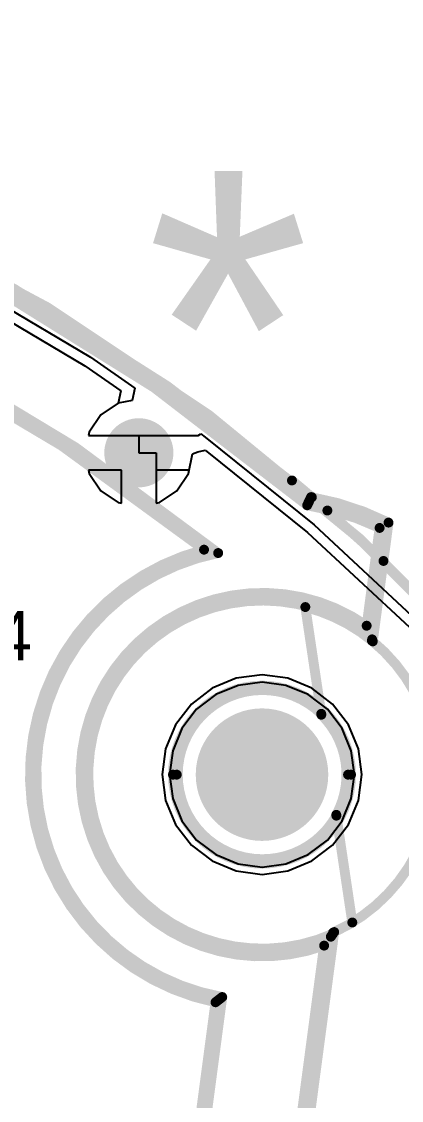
# Model space of a CAD drawing. Header units: millimetres. Extents: x 6 to 417, y 41 to 311.
# Drawn here: x 110.01 to 113.85, y 109.15 to 120.06 of the extents above; entities that cross this region are included whole.
import ezdxf

# ---------------------------------------------------------------- set-up
doc = ezdxf.new("R2010")
doc.units = ezdxf.units.MM
for name, color, linetype in [('BottomLayer', 5, 'Continuous'), ('BottomSolder', 6, 'Continuous'), ('DrillDrawing', 1, 'Continuous'), ('KeepOutLayer', 6, 'Continuous'), ('Mechanical4', 56, 'Continuous'), ('MidLayer1', 16, 'Continuous'), ('MidLayer2', 76, 'Continuous'), ('MultiLayer', 9, 'Continuous'), ('TopLayer', 1, 'Continuous'), ('TopOverlay', 2, 'Continuous'), ('TopSolder', 216, 'Continuous')]:
    doc.layers.add(name, color=color, linetype=linetype)

msp = doc.modelspace()

# ---------------------------------------------------------------- linework, layer by layer
at = {"layer": 'BottomLayer'}
for p, q in [((109.494, 117.387), (110.71, 116.666)), ((110.71, 116.666), (111.158, 116.355)), ((111.158, 116.355), (111.133, 116.23)), ((110.992, 116.202), (110.815, 116.085)), ((111.133, 116.23), (110.992, 116.202)), ((110.815, 116.085), (110.698, 115.908)), ((110.698, 115.908), (110.691, 115.875)), ((110.691, 115.875), (111.801, 115.875)), ((111.801, 115.875), (111.826, 115.891)), ((111.826, 115.891), (111.872, 115.859)), ((111.872, 115.859), (112.973, 114.972)), ((111.025, 115.525), (110.691, 115.525)), ((110.691, 115.525), (110.698, 115.492)), ((110.698, 115.492), (110.815, 115.315)), ((111.025, 115.191), (111.025, 115.525)), ((111.709, 115.525), (111.375, 115.525)), ((111.375, 115.525), (111.375, 115.191)), ((111.585, 115.315), (111.702, 115.492)), ((111.702, 115.492), (111.709, 115.525)), ((110.815, 115.315), (110.992, 115.198)), ((111.408, 115.198), (111.585, 115.315)), ((110.992, 115.198), (111.025, 115.191)), ((111.375, 115.191), (111.408, 115.198)), ((112.973, 114.972), (114.008, 114.008)), ((112.184, 113.419), (111.941, 113.318)), ((112.445, 113.454), (112.184, 113.419)), ((112.706, 113.419), (112.445, 113.454)), ((112.949, 113.318), (112.706, 113.419)), ((111.941, 113.318), (111.732, 113.158)), ((113.158, 113.158), (112.949, 113.318)), ((111.732, 113.158), (111.572, 112.949)), ((113.318, 112.949), (113.158, 113.158)), ((111.572, 112.949), (111.471, 112.706)), ((113.419, 112.706), (113.318, 112.949)), ((111.471, 112.706), (111.436, 112.445)), ((113.454, 112.445), (113.419, 112.706)), ((111.436, 112.445), (111.471, 112.184)), ((113.419, 112.184), (113.454, 112.445)), ((111.471, 112.184), (111.572, 111.941)), ((113.318, 111.941), (113.419, 112.184)), ((111.572, 111.941), (111.732, 111.732)), ((113.158, 111.732), (113.318, 111.941)), ((111.732, 111.732), (111.941, 111.572)), ((112.949, 111.572), (113.158, 111.732)), ((111.941, 111.572), (112.184, 111.471)), ((112.706, 111.471), (112.949, 111.572)), ((112.184, 111.471), (112.445, 111.436)), ((112.445, 111.436), (112.706, 111.471))]:
    msp.add_line(p, q, dxfattribs=at)
for points, const_width in [([(111.06, 115.7, 1), (111.34, 115.7, 1)], 0.279), ([(112.145, 112.445, 1), (112.745, 112.445, 1)], 0.6)]:
    msp.add_lwpolyline(points, format="xyb", close=True, dxfattribs=dict(at, const_width=const_width))
at = {"layer": 'BottomSolder'}
for points, const_width in [([(111.025, 115.7, 1), (111.375, 115.7, 1)], 0.349), ([(112.11, 112.445, 1), (112.78, 112.445, 1)], 0.67)]:
    msp.add_lwpolyline(points, format="xyb", close=True, dxfattribs=dict(at, const_width=const_width))
at = {"layer": 'DrillDrawing', "const_width": 0.1}
for points in [[(119.986, 99, -39.996351), (119.986, 101)], [(119.982, 99, -39.98872), (119.982, 101)]]:
    msp.add_lwpolyline(points, format="xyb", dxfattribs=at)
at = {"layer": 'DrillDrawing'}
for points, const_width in [([(111.124, 115.7, 1), (111.276, 115.7, 1)], 0.152), ([(113.345, 112.445, 1), (111.545, 112.445, 1)], 0.1), ([(111.52, 112.445, 1), (111.57, 112.445, 1)], 0.05), ([(113.32, 112.445, 1), (113.37, 112.445, 1)], 0.05)]:
    msp.add_lwpolyline(points, format="xyb", close=True, dxfattribs=dict(at, const_width=const_width))
at = {"layer": 'KeepOutLayer', "const_width": 0.1}
msp.add_lwpolyline([(119.986, 99, -39.996351), (119.986, 101)], format="xyb", dxfattribs=at)
at = {"layer": 'Mechanical4', "const_width": 0.1}
for points in [[(87.554, 115.652, -0.358073), (112.941, 115.252)], [(87.643, 115.611, -0.357791), (112.902, 115.169)], [(88.667, 115.203, -0.344134), (112.002, 114.686)], [(88.669, 115.124, -0.342849), (111.859, 114.72)], [(112.902, 115.169, -0.069734), (113.634, 114.94)], [(112.941, 115.252, -0.072732), (113.724, 114.994)], [(111.975, 110.143, -0.794149), (111.859, 114.72)], [(112.043, 110.196, -0.828003), (112.002, 114.686)], [(113.073, 110.716, -1.645208), (113.503, 113.951)], [(113.163, 110.836, -1.784571), (113.558, 113.813)], [(112.883, 114.14, -0.110741), (113.565, 113.793)], [(113.556, 113.8, -0.557952), (113.164, 110.848)], [(113.197, 112.03, -2.947092), (113.044, 113.06)], [(113.045, 113.051, -0.334821), (113.196, 112.039)]]:
    msp.add_lwpolyline(points, format="xyb", dxfattribs=at)
for points in [[(112.748, 115.42), (112.949, 115.251)], [(112.902, 115.169), (112.941, 115.252)], [(112.949, 115.251), (113.106, 115.116)], [(113.106, 115.116), (113.673, 114.606)], [(113.565, 113.793), (113.724, 114.994)], [(113.634, 114.94), (113.724, 114.994)], [(113.503, 113.951), (113.634, 114.94)], [(111.859, 114.72), (112.002, 114.686)], [(112.883, 114.14), (113.044, 113.06)], [(113.503, 113.951), (113.558, 113.813)], [(113.556, 113.8), (113.558, 113.813)], [(113.044, 113.06), (113.045, 113.051)], [(113.196, 112.039), (113.197, 112.03)], [(113.197, 112.03), (113.358, 110.95)], [(111.276, 96.541), (113.175, 110.853)], [(113.073, 110.716), (113.141, 110.806)], [(113.141, 110.806), (113.163, 110.836)], [(113.163, 110.836), (113.164, 110.848)], [(111.202, 96.614), (113.073, 110.716)], [(110.138, 95.84), (112.043, 110.196)], [(111.975, 110.143), (112.043, 110.196)], [(110.081, 95.871), (111.975, 110.143)]]:
    msp.add_lwpolyline(points, dxfattribs=at)
at = {"layer": 'Mechanical4'}
for points, const_width in [([(112.723, 115.42, 1), (112.773, 115.42, 1)], 0.05), ([(112.877, 115.169, 1), (112.927, 115.169, 1)], 0.05), ([(112.877, 115.169, 1), (112.927, 115.169, 1)], 0.05), ([(112.877, 115.169, 1), (112.927, 115.169, 1)], 0.05), ([(112.916, 115.252, 1), (112.966, 115.252, 1)], 0.05), ([(112.916, 115.252, 1), (112.966, 115.252, 1)], 0.05), ([(112.916, 115.252, 1), (112.966, 115.252, 1)], 0.05), ([(112.924, 115.251, 1), (112.974, 115.251, 1)], 0.05), ([(112.924, 115.251, 1), (112.974, 115.251, 1)], 0.05), ([(113.081, 115.116, 1), (113.131, 115.116, 1)], 0.05), ([(113.081, 115.116, 1), (113.131, 115.116, 1)], 0.05), ([(113.699, 114.994, 1), (113.749, 114.994, 1)], 0.05), ([(113.699, 114.994, 1), (113.749, 114.994, 1)], 0.05), ([(113.699, 114.994, 1), (113.749, 114.994, 1)], 0.05), ([(113.609, 114.94, 1), (113.659, 114.94, 1)], 0.05), ([(113.609, 114.94, 1), (113.659, 114.94, 1)], 0.05), ([(113.609, 114.94, 1), (113.659, 114.94, 1)], 0.05), ([(111.834, 114.72, 1), (111.884, 114.72, 1)], 0.05), ([(111.834, 114.72, 1), (111.884, 114.72, 1)], 0.05), ([(111.834, 114.72, 1), (111.884, 114.72, 1)], 0.05), ([(111.977, 114.686, 1), (112.027, 114.686, 1)], 0.05), ([(111.977, 114.686, 1), (112.027, 114.686, 1)], 0.05), ([(111.977, 114.686, 1), (112.027, 114.686, 1)], 0.05), ([(113.648, 114.606, 1), (113.698, 114.606, 1)], 0.05), ([(112.858, 114.14, 1), (112.908, 114.14, 1)], 0.05), ([(112.858, 114.14, 1), (112.908, 114.14, 1)], 0.05), ([(113.478, 113.951, 1), (113.528, 113.951, 1)], 0.05), ([(113.478, 113.951, 1), (113.528, 113.951, 1)], 0.05), ([(113.478, 113.951, 1), (113.528, 113.951, 1)], 0.05), ([(113.531, 113.8, 1), (113.581, 113.8, 1)], 0.05), ([(113.531, 113.8, 1), (113.581, 113.8, 1)], 0.05), ([(113.533, 113.813, 1), (113.583, 113.813, 1)], 0.05), ([(113.533, 113.813, 1), (113.583, 113.813, 1)], 0.05), ([(113.533, 113.813, 1), (113.583, 113.813, 1)], 0.05), ([(113.54, 113.793, 1), (113.59, 113.793, 1)], 0.05), ([(113.54, 113.793, 1), (113.59, 113.793, 1)], 0.05), ([(113.345, 112.445, 1), (111.545, 112.445, 1)], 0.1), ([(113.315, 112.445, 1), (111.583, 112.445, 1)], 0.1), ([(113.019, 113.06, 1), (113.069, 113.06, 1)], 0.05), ([(113.019, 113.06, 1), (113.069, 113.06, 1)], 0.05), ([(113.019, 113.06, 1), (113.069, 113.06, 1)], 0.05), ([(113.02, 113.051, 1), (113.07, 113.051, 1)], 0.05), ([(113.02, 113.051, 1), (113.07, 113.051, 1)], 0.05), ([(111.52, 112.445, 1), (111.57, 112.445, 1)], 0.05), ([(111.558, 112.445, 1), (111.608, 112.445, 1)], 0.05), ([(113.29, 112.445, 1), (113.34, 112.445, 1)], 0.05), ([(113.32, 112.445, 1), (113.37, 112.445, 1)], 0.05), ([(113.171, 112.039, 1), (113.221, 112.039, 1)], 0.05), ([(113.171, 112.039, 1), (113.221, 112.039, 1)], 0.05), ([(113.172, 112.03, 1), (113.222, 112.03, 1)], 0.05), ([(113.172, 112.03, 1), (113.222, 112.03, 1)], 0.05), ([(113.172, 112.03, 1), (113.222, 112.03, 1)], 0.05), ([(113.333, 110.95, 1), (113.383, 110.95, 1)], 0.05), ([(113.116, 110.806, 1), (113.166, 110.806, 1)], 0.05), ([(113.116, 110.806, 1), (113.166, 110.806, 1)], 0.05), ([(113.138, 110.836, 1), (113.188, 110.836, 1)], 0.05), ([(113.138, 110.836, 1), (113.188, 110.836, 1)], 0.05), ([(113.138, 110.836, 1), (113.188, 110.836, 1)], 0.05), ([(113.139, 110.848, 1), (113.189, 110.848, 1)], 0.05), ([(113.139, 110.848, 1), (113.189, 110.848, 1)], 0.05), ([(113.15, 110.853, 1), (113.2, 110.853, 1)], 0.05), ([(113.048, 110.716, 1), (113.098, 110.716, 1)], 0.05), ([(113.048, 110.716, 1), (113.098, 110.716, 1)], 0.05), ([(113.048, 110.716, 1), (113.098, 110.716, 1)], 0.05), ([(112.018, 110.196, 1), (112.068, 110.196, 1)], 0.05), ([(112.018, 110.196, 1), (112.068, 110.196, 1)], 0.05), ([(112.018, 110.196, 1), (112.068, 110.196, 1)], 0.05), ([(111.95, 110.143, 1), (112, 110.143, 1)], 0.05), ([(111.95, 110.143, 1), (112, 110.143, 1)], 0.05), ([(111.95, 110.143, 1), (112, 110.143, 1)], 0.05)]:
    msp.add_lwpolyline(points, format="xyb", close=True, dxfattribs=dict(at, const_width=const_width))
at = {"layer": 'MidLayer1'}
for p, q in [((109.444, 117.296), (110.654, 116.578)), ((110.654, 116.578), (111.018, 116.326)), ((111.018, 116.326), (110.992, 116.202)), ((110.992, 116.202), (110.815, 116.085)), ((110.815, 116.085), (110.698, 115.908)), ((110.698, 115.908), (110.691, 115.875)), ((110.691, 115.875), (111.2, 115.875)), ((111.2, 115.875), (111.2, 115.7)), ((111.2, 115.7), (111.375, 115.7)), ((111.375, 115.7), (111.375, 115.191)), ((111.702, 115.492), (111.742, 115.691)), ((111.742, 115.691), (111.795, 115.71)), ((111.795, 115.71), (111.872, 115.726)), ((111.872, 115.726), (112.905, 114.893)), ((111.025, 115.525), (110.691, 115.525)), ((110.691, 115.525), (110.698, 115.492)), ((110.698, 115.492), (110.815, 115.315)), ((111.025, 115.191), (111.025, 115.525)), ((111.585, 115.315), (111.702, 115.492)), ((110.815, 115.315), (110.992, 115.198)), ((111.408, 115.198), (111.585, 115.315)), ((110.992, 115.198), (111.025, 115.191)), ((111.375, 115.191), (111.408, 115.198)), ((112.905, 114.893), (113.935, 113.935)), ((112.445, 113.379), (112.203, 113.347)), ((112.687, 113.347), (112.445, 113.379)), ((111.978, 113.254), (111.784, 113.106)), ((112.203, 113.347), (111.978, 113.254)), ((112.912, 113.254), (112.687, 113.347)), ((113.106, 113.106), (112.912, 113.254)), ((111.784, 113.106), (111.636, 112.912)), ((113.254, 112.912), (113.106, 113.106)), ((111.636, 112.912), (111.543, 112.687)), ((113.347, 112.687), (113.254, 112.912)), ((111.543, 112.687), (111.511, 112.445)), ((113.379, 112.445), (113.347, 112.687)), ((111.511, 112.445), (111.543, 112.203)), ((113.347, 112.203), (113.379, 112.445)), ((111.543, 112.203), (111.636, 111.978)), ((113.254, 111.978), (113.347, 112.203)), ((111.636, 111.978), (111.784, 111.784)), ((113.106, 111.784), (113.254, 111.978)), ((111.784, 111.784), (111.978, 111.636)), ((112.912, 111.636), (113.106, 111.784)), ((111.978, 111.636), (112.203, 111.543)), ((112.687, 111.543), (112.912, 111.636)), ((112.203, 111.543), (112.445, 111.511)), ((112.445, 111.511), (112.687, 111.543))]:
    msp.add_line(p, q, dxfattribs=at)
for points, const_width in [([(111.06, 115.7, 1), (111.34, 115.7, 1)], 0.279), ([(112.145, 112.445, 1), (112.745, 112.445, 1)], 0.6)]:
    msp.add_lwpolyline(points, format="xyb", close=True, dxfattribs=dict(at, const_width=const_width))
at = {"layer": 'MidLayer2'}
for points, const_width in [([(111.06, 115.7, 1), (111.34, 115.7, 1)], 0.279), ([(112.145, 112.445, 1), (112.745, 112.445, 1)], 0.6)]:
    msp.add_lwpolyline(points, format="xyb", close=True, dxfattribs=dict(at, const_width=const_width))
at = {"layer": 'MultiLayer'}
for points, const_width in [([(111.06, 115.7, 1), (111.34, 115.7, 1)], 0.279), ([(112.145, 112.445, 1), (112.745, 112.445, 1)], 0.6)]:
    msp.add_lwpolyline(points, format="xyb", close=True, dxfattribs=dict(at, const_width=const_width))
at = {"layer": 'TopLayer'}
for p, q in [((109.494, 117.387), (110.71, 116.666)), ((110.71, 116.666), (111.158, 116.355)), ((111.158, 116.355), (111.133, 116.23)), ((110.992, 116.202), (110.815, 116.085)), ((111.133, 116.23), (110.992, 116.202)), ((110.815, 116.085), (110.698, 115.908)), ((110.698, 115.908), (110.691, 115.875)), ((110.691, 115.875), (111.801, 115.875)), ((111.801, 115.875), (111.826, 115.891)), ((111.826, 115.891), (111.872, 115.859)), ((111.872, 115.859), (112.973, 114.972)), ((111.025, 115.525), (110.691, 115.525)), ((110.691, 115.525), (110.698, 115.492)), ((110.698, 115.492), (110.815, 115.315)), ((111.025, 115.191), (111.025, 115.525)), ((111.709, 115.525), (111.375, 115.525)), ((111.375, 115.525), (111.375, 115.191)), ((111.585, 115.315), (111.702, 115.492)), ((111.702, 115.492), (111.709, 115.525)), ((110.815, 115.315), (110.992, 115.198)), ((111.408, 115.198), (111.585, 115.315)), ((110.992, 115.198), (111.025, 115.191)), ((111.375, 115.191), (111.408, 115.198)), ((112.973, 114.972), (114.008, 114.008)), ((112.184, 113.419), (111.941, 113.318)), ((112.445, 113.454), (112.184, 113.419)), ((112.706, 113.419), (112.445, 113.454)), ((112.949, 113.318), (112.706, 113.419)), ((111.941, 113.318), (111.732, 113.158)), ((113.158, 113.158), (112.949, 113.318)), ((111.732, 113.158), (111.572, 112.949)), ((113.318, 112.949), (113.158, 113.158)), ((111.572, 112.949), (111.471, 112.706)), ((113.419, 112.706), (113.318, 112.949)), ((111.471, 112.706), (111.436, 112.445)), ((113.454, 112.445), (113.419, 112.706)), ((111.436, 112.445), (111.471, 112.184)), ((113.419, 112.184), (113.454, 112.445)), ((111.471, 112.184), (111.572, 111.941)), ((113.318, 111.941), (113.419, 112.184)), ((111.572, 111.941), (111.732, 111.732)), ((113.158, 111.732), (113.318, 111.941)), ((111.732, 111.732), (111.941, 111.572)), ((112.949, 111.572), (113.158, 111.732)), ((111.941, 111.572), (112.184, 111.471)), ((112.706, 111.471), (112.949, 111.572)), ((112.184, 111.471), (112.445, 111.436)), ((112.445, 111.436), (112.706, 111.471))]:
    msp.add_line(p, q, dxfattribs=at)
for points, const_width in [([(111.06, 115.7, 1), (111.34, 115.7, 1)], 0.279), ([(112.145, 112.445, 1), (112.745, 112.445, 1)], 0.6)]:
    msp.add_lwpolyline(points, format="xyb", close=True, dxfattribs=dict(at, const_width=const_width))
at = {"layer": 'TopSolder', "const_width": 0.67}
msp.add_lwpolyline([(112.11, 112.445, 1), (112.78, 112.445, 1)], format="xyb", close=True, dxfattribs=at)

# ---------------------------------------------------------------- texts
at = {"layer": 'DrillDrawing'}
msp.add_text('*', height=3.175, dxfattribs=at).set_placement((111.275, 115.375))
at = {"layer": 'TopOverlay'}
msp.add_text('P4', height=0.5, dxfattribs=at).set_placement((109.3, 113.6))

doc.saveas('drawing.dxf')
